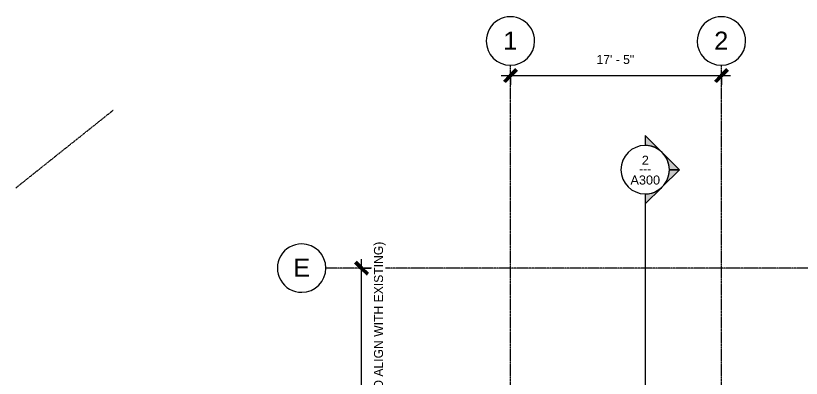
# Model space of a CAD drawing. Header units: inches. Extents: x -4066 to -1326, y 10241 to 12042.
# Drawn here: x -4058 to -3280, y 11665 to 12024 of the extents above; entities that cross this region are included whole.
import ezdxf

# ---------------------------------------------------------------- set-up
doc = ezdxf.new("R2010")
doc.units = ezdxf.units.IN
doc.header["$MEASUREMENT"] = 0
doc.linetypes.add('Double Dash 3_8_', pattern=[0.9999999999999999, 0.3749999999999999, -0.125, 0.125, -0.125, 0.125, -0.125])
doc.linetypes.add('Grid Line 1_2_', pattern=[0.8749999999999999, 0.4999999999999999, -0.125, 0.125, -0.125])
for name, color, linetype, lineweight in [('A-ANNO-DIMS', 211, 'Continuous', 9), ('A-ANNO-DIMS-96', 211, 'Continuous', 9), ('C-PROP-LINE', 91, 'Double Dash 3_8_', 9), ('G-ANNO-SYMB', 111, 'Continuous', 9), ('S-GRID', 1, 'Continuous', 9), ('S-GRID-IDEN', 1, 'Continuous', 9)]:
    doc.layers.add(name, color=color, linetype=linetype, lineweight=lineweight)
doc.styles.add('Arial', font='arial.ttf', dxfattribs={"height": 17.99999999999998})
doc.styles.add('Arial_1', font='arial.ttf', dxfattribs={"height": 8.999999999999991})
doc.styles.add('Century Gothic', font='', dxfattribs={"height": 8.999999999999991})
doc.styles.get('Century Gothic').set_extended_font_data('Century Gothic')
doc.dimstyles.new('OD__1_16__Tol__', dxfattribs={"dimscale": 12, "dimtxt": 9.39751442745773, "dimasz": 1, "dimexe": 0.75, "dimexo": 0.5000000000000001, "dimgap": 0.75, "dimtad": 1, "dimdec": 4, "dimrnd": 0.0625, "dimzin": 3, "dimdsep": 46, "dimlunit": 4, "dimtxsty": 'Century Gothic', "dimblk1": 'OBLIQUE', "dimblk2": 'OBLIQUE', "dimsah": 1, "dimcen": 0.09, "dimdle": 0.75, "dimazin": 0, "dimtfac": 1, "dimtdec": 4, "dimtix": 1, "dimtmove": 0, "dimatfit": 3, "dimfxl": 1, "dimtvp": 1, "dimtfill": 1, "dimfrac": 2, "dimtolj": 1, "dimtzin": 0, "dimarcsym": 2})

# ---------------------------------------------------------------- blocks, each defined once
blk = doc.blocks.new('Family - ___-1442676-STRUCTURAL SCHEMATIC - 1ST FLOOR')
at = {"layer": 'C-PROP-LINE'}
blk.add_line((-3961.248902484366, 11930.23480616342), (-4057.769508634271, 11853.21482563373), dxfattribs=at)
blk = doc.blocks.new('Section - Section Head - Filled-22785-STRUCTURAL SCHEMATIC - 1ST FLOOR')
at = {"layer": 'G-ANNO-SYMB'}
h = blk.add_hatch(color=256, dxfattribs=at)
edge = h.paths.add_edge_path(flags=0)
edge.add_line((-0.4267766952966356, 0.1767766952966364), (-0.2499999999999989, 0.3535533905932742))
edge.add_line((-0.2499999999999989, 0.3535533905932742), (-0.2499999999999989, 0.2500000000000002))
edge.add_arc((-0.2499999999999976, -8.951173136040323e-16), 0.2500000000000008, 90.00000000000031, 135.0000000000002)
h = blk.add_hatch(color=256, dxfattribs=at)
edge = h.paths.add_edge_path(flags=0)
edge.add_arc((-0.2500000000000002, -1.040834085586084e-16), 0.2500000000000004, 45.00000000000018, 90.0000000000002)
edge.add_line((-0.2499999999999992, 0.2500000000000002), (-0.2499999999999992, 0.3535533905932742))
edge.add_line((-0.2499999999999992, 0.3535533905932742), (-0.07322330470336255, 0.1767766952966364))
h = blk.add_hatch(color=256, dxfattribs=at)
edge = h.paths.add_edge_path(flags=0)
edge.add_arc((-0.2500000000000009, 2.706168622523819e-16), 0.2503253707392042, 137.9216049753767, 180.0000000000005)
edge.add_line((-0.5003253707392052, 0), (-0.6035533905932735, 0))
edge.add_line((-0.6035533905932735, 0), (-0.4357986472949714, 0.1677547432983024))
h = blk.add_hatch(color=256, dxfattribs=at)
edge = h.paths.add_edge_path(flags=0)
edge.add_line((-0.06420135270502673, 0.1677547432983023), (0.1035533905932754, 0))
edge.add_line((0.1035533905932754, 0), (0.0003253707392070482, 0))
edge.add_arc((-0.2499999999999989, -3.747002708109903e-16), 0.2503253707392061, 9.052798778848808e-14, 42.0783950246234)
for p, q in [((-0.2499999999999989, 0.3535533905932742), (-0.4267766952966356, 0.1767766952966364)), ((-0.2499999999999989, 0.2500000000000002), (-0.2499999999999989, 0.3535533905932742)), ((-0.07322330470336254, 0.1767766952966364), (-0.2499999999999992, 0.3535533905932742)), ((-0.2499999999999992, 0.3535533905932742), (-0.2499999999999992, 0.2500000000000002)), ((-0.4357986472949714, 0.1677547432983024), (-0.6035533905932735, 0)), ((0.1035533905932754, 0), (-0.06420135270502673, 0.1677547432983023)), ((-0.6035533905932735, 0), (-0.5003253707392052, 0)), ((0.0003253707392070481, 0), (0.1035533905932754, 0))]:
    blk.add_line(p, q, dxfattribs=at)
for centre, radius, start, end in [((-0.2503253707392052, -5.453120240456162e-16), 0.2500000000000001, 359.9999999999996, 179.9999999999998), ((-0.2499999999999976, -8.951173136040323e-16), 0.2500000000000008, 90.00000000000031, 135.0000000000002), ((-0.2500000000000002, -1.040834085586084e-16), 0.2500000000000004, 45.00000000000018, 90.0000000000002), ((-0.2500000000000009, 2.706168622523819e-16), 0.2503253707392042, 137.9216049753767, 180.0000000000005), ((-0.2499999999999989, -3.747002708109903e-16), 0.2503253707392061, 9.052798778848808e-14, 42.0783950246234), ((-0.2503253707392052, -5.453120240456162e-16), 0.2500000000000002, 179.9999999999998, 359.9999999999992)]:
    blk.add_arc(centre, radius, start, end, dxfattribs=at)
blk = doc.blocks.new('Grid - Grid Head - Circle-50561-STRUCTURAL SCHEMATIC - 1ST FLOOR')
at = {"layer": 'S-GRID-IDEN'}
for centre, start, end in [((3.326430646399931e-61, -4.078299540852453e-18), 359.9999999999996, 179.9999999999998), ((-3.063147132161011e-60, 3.755506388259091e-17), 179.9999999999998, 359.9999999999993)]:
    blk.add_arc(centre, 0.2500000000000002, start, end, dxfattribs=at)
blk = doc.blocks.new('DIMBLOCK10-STRUCTURAL SCHEMATIC - 1ST FLOOR')
at = {"layer": 'A-ANNO-DIMS-96', "lineweight": 50}
for p, q in [((-3567.703253864352, 11964.63318753868), (-3561.703253864352, 11970.63318753868)), ((-3358.703253864351, 11964.63318753868), (-3352.703253864351, 11970.63318753868)), ((-3567.703253864352, 11964.63318753868), (-3573.703253864352, 11958.63318753868)), ((-3358.703253864351, 11964.63318753868), (-3364.703253864351, 11958.63318753868))]:
    blk.add_line(p, q, dxfattribs=at)
at = {"layer": 'A-ANNO-DIMS-96'}
for p, q in [((-3576.703253864352, 11964.63318753868), (-3349.703253864351, 11964.63318753868)), ((-3567.703253864352, 11967.11846891292), (-3567.703253864352, 11955.63318753868)), ((-3567.703253864352, 11964.63318753868), (-3567.703253864352, 11967.11846891292)), ((-3358.703253864351, 11967.11846891291), (-3358.703253864351, 11955.63318753868)), ((-3358.703253864351, 11964.63318753868), (-3358.703253864351, 11967.11846891292))]:
    blk.add_line(p, q, dxfattribs=at)
at = {"layer": 'A-ANNO-DIMS-96', "color": 0, "insert": (-3482.445783406288, 11985.16902476513), "char_height": 8.999999999999998, "width": 46.18207090064941, "attachment_point": 1, "line_spacing_factor": 0.9845015114479527, "style": 'Century Gothic', "bg_fill": 3, "box_fill_scale": 1.25, "bg_fill_color": 256, "bg_fill_true_color": 13158600, "bg_fill_transparency": 0}
blk.add_mtext('17\' - 5"', dxfattribs=at)
blk = doc.blocks.new('_Oblique')
at = {"color": 0, "linetype": 'ByBlock', "lineweight": -2}
blk.add_line((-0.5, -0.5), (0.5, 0.5), dxfattribs=at)
blk = doc.blocks.new('DIMBLOCK17-STRUCTURAL SCHEMATIC - 1ST FLOOR')
at = {"layer": 'A-ANNO-DIMS-96'}
for p, q in [((-3715.114400793473, 11456.8953901394), (-3715.114400793471, 11782.8953901394)), ((-3717.599682167709, 11773.8953901394), (-3706.114400793471, 11773.8953901394)), ((-3715.114400793471, 11773.8953901394), (-3717.59968216771, 11773.8953901394)), ((-3717.599682167711, 11456.8953901394), (-3706.114400793473, 11456.8953901394)), ((-3715.114400793474, 11456.8953901394), (-3717.599682167712, 11456.8953901394))]:
    blk.add_line(p, q, dxfattribs=at)
at = {"layer": 'A-ANNO-DIMS-96', "lineweight": 50}
for p, q in [((-3715.114400793471, 11773.8953901394), (-3721.114400793471, 11779.8953901394)), ((-3715.114400793471, 11773.8953901394), (-3709.114400793471, 11767.8953901394)), ((-3715.114400793473, 11456.8953901394), (-3721.114400793473, 11462.8953901394)), ((-3715.114400793473, 11456.8953901394), (-3709.114400793473, 11450.8953901394))]:
    blk.add_line(p, q, dxfattribs=at)
at = {"layer": 'A-ANNO-DIMS-96', "color": 0, "insert": (-3735.650238019929, 11596.15286059747), "char_height": 8.999999999999998, "width": 46.18207090064941, "attachment_point": 1, "rotation": 89.99999999999963, "line_spacing_factor": 0.9845015114479527, "style": 'Century Gothic', "bg_fill": 3, "box_fill_scale": 1.25, "bg_fill_color": 256, "bg_fill_true_color": 13158600, "bg_fill_transparency": 0}
blk.add_mtext('26\' - 5"', dxfattribs=at)
at = {"layer": 'A-ANNO-DIMS-96', "color": 0, "insert": (-3702.882715348211, 11440.34803806604), "char_height": 8.999999999999998, "width": 420.1136449760627, "attachment_point": 1, "rotation": 89.99999999999964, "line_spacing_factor": 0.9845015114479527, "style": 'Century Gothic', "bg_fill": 3, "box_fill_scale": 1.25, "bg_fill_color": 256, "bg_fill_true_color": 13158600, "bg_fill_transparency": 0}
blk.add_mtext('(FIELD VERIFY, NEW FOUNDATION TO ALIGN WITH EXISTING)', dxfattribs=at)

msp = doc.modelspace()

# ---------------------------------------------------------------- linework, layer by layer
at = {"layer": 'G-ANNO-SYMB'}
msp.add_line((-3434.232560440708, 11847.41171558465), (-3434.232560440708, 10300.08502562542), dxfattribs=at)
at = {"layer": 'S-GRID', "linetype": 'Grid Line 1_2_'}
for p, q in [((-3567.703253864364, 10413.09146378301), (-3567.703253864352, 11974.97202379062)), ((-1374.377465411871, 11773.89539013939), (-3750.493318273372, 11773.8953901394))]:
    msp.add_line(p, q, dxfattribs=at)

# ---------------------------------------------------------------- block references
at = {"layer": 'C-PROP-LINE'}
msp.add_blockref('Family - ___-1442676-STRUCTURAL SCHEMATIC - 1ST FLOOR', (0, 0), dxfattribs=at)
at = {"layer": 'G-ANNO-SYMB', "xscale": 95.99999999999994, "yscale": 95.99999999999994, "zscale": 95.99999999999994, "rotation": 269.9999999999996}
msp.add_blockref('Section - Section Head - Filled-22785-STRUCTURAL SCHEMATIC - 1ST FLOOR', (-3434.232560440706, 11847.41171558464), dxfattribs=at)
at = {"layer": 'S-GRID-IDEN', "xscale": 95.99999999999994, "yscale": 95.99999999999994, "zscale": 95.99999999999994}
msp.add_blockref('Grid - Grid Head - Circle-50561-STRUCTURAL SCHEMATIC - 1ST FLOOR', (-3567.703253864349, 11998.97202379061), dxfattribs=at)
at = {"layer": 'S-GRID-IDEN', "xscale": 95.99999999999994, "yscale": 95.99999999999994, "zscale": 95.99999999999994, "rotation": 89.9999999999996}
msp.add_blockref('Grid - Grid Head - Circle-50561-STRUCTURAL SCHEMATIC - 1ST FLOOR', (-3774.493318273369, 11773.89539013939), dxfattribs=at)

# ---------------------------------------------------------------- texts
at = {"layer": 'G-ANNO-SYMB', "char_height": 8.999999999999991, "attachment_point": 1}
for s, insert, width, style in [('2', (-3437.553536916462, 11885.32035204481), 8.483999999999991, 'Arial_1'), ('---', (-3440.204848003178, 11876.81365913142), 15.45299999999999, 'Century Gothic'), ('A300', (-3448.79763140465, 11865.68410785548), 35.75399999999996, 'Arial_1')]:
    msp.add_mtext(s, dxfattribs=dict(at, insert=insert, width=width, style=style))
at = {"layer": 'S-GRID-IDEN', "char_height": 17.99999999999998, "attachment_point": 1, "style": 'Arial'}
for s, insert, width in [('1', (-3574.832276964202, 12008.25996327127), 16.96799999999998), ('E', (-3782.899761691036, 11783.27620955923), 20.30099999999998)]:
    msp.add_mtext(s, dxfattribs=dict(at, insert=insert, width=width))

# ---------------------------------------------------------------- next in the draw order: dimensions: what is measured, and where the dimension line sits
at = {"layer": 'A-ANNO-DIMS'}
dim = msp.add_linear_dim(base=(-3358.703253864351, 11964.63318753868), p1=(-3567.703253864352, 11973.11846891292), p2=(-3358.703253864351, 11973.11846891292), dimstyle='OD__1_16__Tol__', override={"dimpost": '<>', "dimfxl": 209.0000000000005}, dxfattribs=at)
dim.commit()
dim.dimension.update_dxf_attribs({"geometry": 'DIMBLOCK10-STRUCTURAL SCHEMATIC - 1ST FLOOR', "text_midpoint": (-3463.203253864352, 11978.24637588005)})
dim = msp.add_linear_dim(base=(-3715.114400793473, 11773.89539013941), p1=(-3723.599682167712, 11456.8953901394), p2=(-3723.59968216771, 11773.8953901394), angle=89.99999999999991, text='<>\\X(FIELD VERIFY, NEW FOUNDATION TO ALIGN WITH EXISTING)', dimstyle='OD__1_16__Tol__', override={"dimpost": '<>', "dimfxl": 317}, dxfattribs=at)
dim.commit()
dim.dimension.update_dxf_attribs({"geometry": 'DIMBLOCK17-STRUCTURAL SCHEMATIC - 1ST FLOOR', "text_midpoint": (-3715.114400793469, 11615.39539013941)})

# ---------------------------------------------------------------- next in the draw order: linework, layer by layer
at = {"layer": 'S-GRID', "linetype": 'Grid Line 1_2_'}
msp.add_line((-3358.703253864364, 10413.09146378301), (-3358.703253864351, 11974.97202379062), dxfattribs=at)

# ---------------------------------------------------------------- next in the draw order: block references
at = {"layer": 'S-GRID-IDEN', "xscale": 95.99999999999994, "yscale": 95.99999999999994, "zscale": 95.99999999999994}
msp.add_blockref('Grid - Grid Head - Circle-50561-STRUCTURAL SCHEMATIC - 1ST FLOOR', (-3358.703253864349, 11998.97202379061), dxfattribs=at)

# ---------------------------------------------------------------- next in the draw order: texts
at = {"layer": 'S-GRID-IDEN', "insert": (-3365.832276964203, 12008.25996327127), "char_height": 17.99999999999998, "width": 16.96799999999998, "attachment_point": 1, "style": 'Arial'}
msp.add_mtext('2', dxfattribs=at)

doc.saveas('drawing.dxf')
